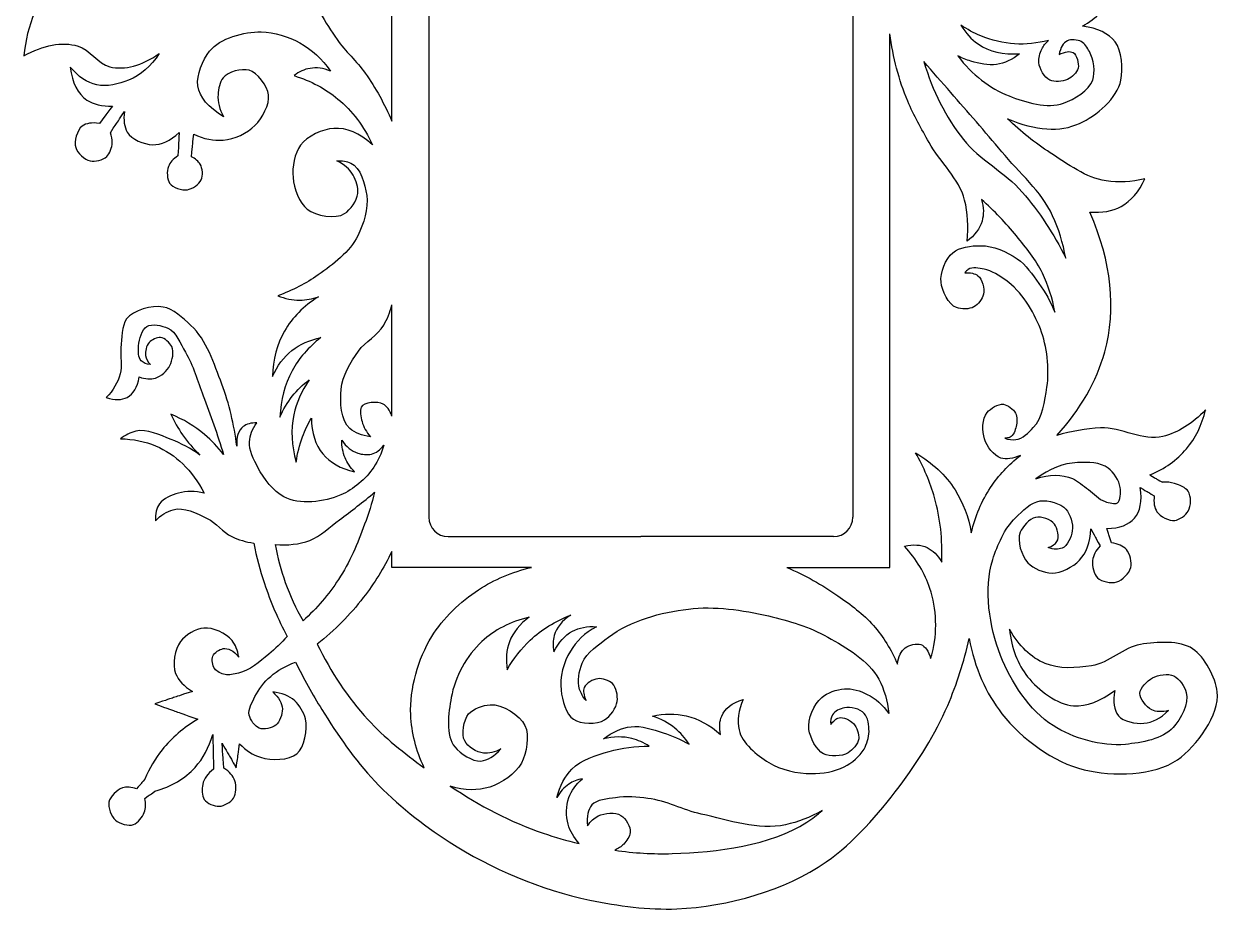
# Model space of a CAD drawing. Header units: millimetres. Extents: x -115 to 254, y -76 to 156.
# Drawn here: x 90.2 to 245.4, y -66 to 49 of the extents above; entities that cross this region are included whole.
import ezdxf

# ---------------------------------------------------------------- set-up
doc = ezdxf.new("R2010")
doc.units = ezdxf.units.MM
doc.linetypes.add('K5LT32770', pattern=[0])

msp = doc.modelspace()

# ---------------------------------------------------------------- linework, layer by layer
at = {"color": 30, "linetype": 'K5LT32770', "true_color": 0xff8000}
for p, q in [((137.93, 36.4), (137.93, 86.83)), ((142.73, 82.85), (142.73, -15)), ((197.76, 82.85), (197.76, -15)), ((202.56, -21.5), (202.56, 47.74)), ((137.93, -1.87), (137.93, 12.55)), ((145.23, -17.5), (170.24, -17.5)), ((195.26, -17.5), (170.24, -17.5)), ((137.93, -21.5), (137.93, -19.44)), ((156.06, -21.5), (137.93, -21.5)), ((189.2, -21.5), (202.56, -21.5))]:
    msp.add_line(p, q, dxfattribs=at)
for centre, start, end in [((145.23, -15), 180, 270), ((195.26, -15), 270, 0)]:
    msp.add_arc(centre, 2.5, start, end, dxfattribs=at)
for points, knots in [([(128.06, 60.29), (127.33, 58.18), (127.1, 56.16), (127.34, 54.21), (127.67, 51.67), (129.34, 49.19), (130.82, 47), (131.87, 45.44), (133.38, 44.18), (134.47, 42.64), (135.83, 40.7), (136.98, 38.62), (137.93, 36.4)], [0, 0, 0, 0, 1, 1, 1, 2, 2, 2, 3, 3, 3, 4, 4, 4, 4]), ([(99.33, 58.12), (97.76, 57.68), (96.4, 57), (95.25, 56.07), (93.57, 54.73), (92.43, 52.52), (91.57, 50.5), (90.83, 48.74), (90.36, 46.86), (90.18, 44.86)], [0, 0, 0, 0, 1, 1, 1, 2, 2, 2, 3, 3, 3, 3]), ([(227.58, 48.73), (229.34, 49.74), (230.65, 51.03), (231.51, 52.59), (232.1, 53.67), (232.48, 54.89), (232.64, 56.23)], [0, 0, 0, 0, 1, 1, 1, 2, 2, 2, 2]), ([(223.17, 46.88), (221.68, 46.49), (220.21, 46.34), (218.76, 46.43), (217.28, 46.52), (215.74, 46.89), (214.37, 47.46), (213.47, 47.83), (212.61, 48.3), (211.79, 48.86)], [0, 0, 0, 0, 1, 1, 1, 2, 2, 2, 3, 3, 3, 3]), ([(211.79, 48.86), (212.41, 47.83), (213.15, 47.01), (214.02, 46.41), (215.46, 45.4), (217.26, 44.98), (219.4, 45.15)], [0, 0, 0, 0, 1, 1, 1, 2, 2, 2, 2]), ([(217.85, 36.7), (221.49, 35.15), (224.61, 34.95), (227.2, 36.1), (229.35, 37.05), (232.09, 39.43), (232.56, 41.71), (232.86, 43.2), (232.7, 45.51), (231.79, 46.69), (230.95, 47.78), (229.55, 48.47), (227.58, 48.73)], [0, 0, 0, 0, 1, 1, 1, 2, 2, 2, 3, 3, 3, 4, 4, 4, 4]), ([(90.18, 44.86), (92.73, 46.31), (95.08, 46.74), (97.21, 46.14), (98.68, 45.73), (99.86, 43.78), (101.32, 43.45), (103.3, 42.99), (105.44, 43.57), (107.75, 45.18)], [0, 0, 0, 0, 1, 1, 1, 2, 2, 2, 3, 3, 3, 3]), ([(116.09, 36.98), (114.1, 38.15), (112.99, 39.49), (112.75, 40.99), (112.54, 42.35), (113.38, 44.36), (114.28, 45.49), (115.64, 47.17), (118.72, 48.01), (120.99, 47.98), (122.64, 47.96), (124.53, 47.37), (126.01, 46.55), (127.53, 45.7), (128.85, 44.48), (129.96, 42.89)], [0, 0, 0, 0, 1, 1, 1, 2, 2, 2, 3, 3, 3, 4, 4, 4, 5, 5, 5, 5]), ([(212.58, 20.82), (212.79, 22.7), (212.69, 24.48), (212.27, 26.16), (211.58, 28.92), (209.08, 31.08), (207.65, 33.64), (206.68, 35.39), (205.65, 37.14), (204.89, 38.98), (203.74, 41.75), (202.96, 44.68), (202.56, 47.74)], [0, 0, 0, 0, 1, 1, 1, 2, 2, 2, 3, 3, 3, 4, 4, 4, 4]), ([(211.37, 44.88), (213.28, 42.4), (215.5, 40.66), (218.04, 39.67), (220.17, 38.83), (223.03, 37.98), (225.09, 38.73), (226.49, 39.24), (228.44, 40.38), (228.89, 41.72), (229.24, 42.75), (229.06, 44.39), (228.46, 45.44), (228.2, 45.9), (227.86, 46.48), (227.41, 46.72), (226.92, 46.98), (226.07, 47.04), (225.6, 46.82), (225.06, 46.56), (224.7, 45.96), (224.53, 45.03)], [0, 0, 0, 0, 1, 1, 1, 2, 2, 2, 3, 3, 3, 4, 4, 4, 5, 5, 5, 6, 6, 6, 7, 7, 7, 7]), ([(224.53, 45.03), (225.32, 45.43), (225.93, 45.52), (226.34, 45.29), (226.82, 45.04), (227.14, 43.87), (227, 43.27), (226.86, 42.71), (226.18, 42.08), (225.62, 41.81), (224.98, 41.5), (223.93, 41.45), (223.33, 41.73), (222.63, 42.06), (221.99, 43.17), (221.91, 44), (221.86, 44.55), (222.02, 45.23), (222.28, 45.75), (222.49, 46.17), (222.78, 46.54), (223.17, 46.88)], [0, 0, 0, 0, 1, 1, 1, 2, 2, 2, 3, 3, 3, 4, 4, 4, 5, 5, 5, 6, 6, 6, 7, 7, 7, 7]), ([(107.75, 45.18), (106.65, 43.52), (105.32, 42.36), (103.77, 41.71), (102.53, 41.2), (100.9, 40.83), (99.64, 41.12), (98.38, 41.4), (97.24, 42.16), (96.2, 43.4)], [0, 0, 0, 0, 1, 1, 1, 2, 2, 2, 3, 3, 3, 3]), ([(219.4, 45.15), (218.45, 44.38), (217.45, 43.91), (216.41, 43.75), (215.35, 43.58), (214.15, 43.86), (213.09, 44.18), (212.5, 44.36), (211.93, 44.59), (211.37, 44.88)], [0, 0, 0, 0, 1, 1, 1, 2, 2, 2, 3, 3, 3, 3]), ([(206.98, 44.12), (208.11, 40.31), (209.81, 36.94), (212.11, 34.02), (214.18, 31.38), (217.53, 29.76), (219.75, 27.2), (221.96, 24.64), (223.84, 21.78), (225.39, 18.64)], [0, 0, 0, 0, 1, 1, 1, 2, 2, 2, 3, 3, 3, 3]), ([(225.39, 18.64), (225.04, 20.58), (224.48, 22.41), (223.69, 24.13), (222.24, 27.29), (219.34, 29.71), (217.08, 32.43), (214.92, 35.04), (212.68, 37.57), (210.46, 40.12), (209.31, 41.46), (208.14, 42.79), (206.98, 44.12)], [0, 0, 0, 0, 1, 1, 1, 2, 2, 2, 3, 3, 3, 4, 4, 4, 4]), ([(96.2, 43.4), (96.44, 41.36), (97.16, 39.95), (98.36, 39.14), (99.22, 38.57), (100.32, 38.31), (101.67, 38.36)], [0, 0, 0, 0, 1, 1, 1, 2, 2, 2, 2]), ([(112.22, 34.7), (113.53, 34.08), (114.81, 33.82), (116.04, 33.94), (117.48, 34.07), (119.18, 34.82), (120.17, 35.84), (121.11, 36.81), (122.1, 38.57), (121.93, 39.8), (121.76, 40.95), (120.49, 42.73), (119.4, 43.01), (118.46, 43.26), (116.66, 42.82), (116.02, 42), (115.61, 41.48), (115.42, 40.57), (115.37, 39.85), (115.32, 38.9), (115.55, 37.94), (116.09, 36.98)], [0, 0, 0, 0, 1, 1, 1, 2, 2, 2, 3, 3, 3, 4, 4, 4, 5, 5, 5, 6, 6, 6, 7, 7, 7, 7]), ([(129.96, 42.89), (129.04, 43.28), (128.16, 43.4), (127.31, 43.25), (126.6, 43.13), (125.91, 42.81), (125.25, 42.3)], [0, 0, 0, 0, 1, 1, 1, 2, 2, 2, 2]), ([(125.25, 42.3), (127.43, 41.62), (129.32, 40.61), (130.94, 39.27), (132.81, 37.73), (134.31, 35.74), (135.43, 33.32)], [0, 0, 0, 0, 1, 1, 1, 2, 2, 2, 2]), ([(103.23, 37.64), (103.07, 36.54), (103.19, 35.65), (103.59, 34.97), (104.15, 34.05), (105.76, 33.37), (106.86, 33.34), (108, 33.31), (109.16, 33.84), (110.33, 34.92)], [0, 0, 0, 0, 1, 1, 1, 2, 2, 2, 3, 3, 3, 3]), ([(99.98, 36.1), (98.99, 36.25), (98.25, 36.13), (97.73, 35.75), (97.07, 35.26), (96.66, 33.75), (96.91, 32.97), (97.12, 32.28), (98.04, 31.39), (98.76, 31.24), (99.4, 31.1), (100.44, 31.35), (100.93, 31.81), (101.34, 32.21), (101.62, 32.99), (101.65, 33.61), (101.66, 34.03), (101.58, 34.46), (101.4, 34.9)], [0, 0, 0, 0, 1, 1, 1, 2, 2, 2, 3, 3, 3, 4, 4, 4, 5, 5, 5, 6, 6, 6, 6]), ([(235.66, 28.91), (233.91, 28.5), (232.23, 28.41), (230.62, 28.65), (228.03, 29.03), (225.64, 30.82), (223.39, 32.29), (221.42, 33.57), (219.57, 35.04), (217.85, 36.7)], [0, 0, 0, 0, 1, 1, 1, 2, 2, 2, 3, 3, 3, 3]), ([(135.43, 33.32), (133.73, 34.84), (132.05, 35.56), (130.4, 35.46), (128.94, 35.37), (126.95, 34.45), (126.08, 33.28), (125.3, 32.23), (124.99, 30.44), (125.11, 29.09), (125.23, 27.67), (125.91, 25.76), (126.95, 24.96), (128.07, 24.1), (130.61, 23.65), (131.79, 24.4), (132.54, 24.88), (133.4, 26.06), (133.51, 27.01), (133.59, 27.75), (133.3, 28.71), (132.92, 29.38), (132.47, 30.16), (131.76, 30.78), (130.81, 31.25)], [0, 0, 0, 0, 1, 1, 1, 2, 2, 2, 3, 3, 3, 4, 4, 4, 5, 5, 5, 6, 6, 6, 7, 7, 7, 8, 8, 8, 8]), ([(110.17, 31.88), (109.55, 31.5), (109.14, 31.04), (108.94, 30.51), (108.7, 29.89), (108.74, 28.84), (109.09, 28.34), (109.48, 27.78), (110.68, 27.39), (111.39, 27.5), (112.03, 27.61), (112.93, 28.19), (113.19, 28.77), (113.44, 29.31), (113.37, 30.26), (113.06, 30.8), (112.82, 31.2), (112.45, 31.53), (111.92, 31.78)], [0, 0, 0, 0, 1, 1, 1, 2, 2, 2, 3, 3, 3, 4, 4, 4, 5, 5, 5, 6, 6, 6, 6]), ([(130.81, 31.25), (131.49, 31.28), (132.09, 31.18), (132.59, 30.96), (133.89, 30.38), (134.45, 28.23), (134.67, 26.77), (134.91, 25.1), (134.27, 23.06), (133.51, 21.52), (132.48, 19.45), (130.32, 17.81), (128.38, 16.45), (126.78, 15.33), (125.03, 14.43), (123.12, 13.75)], [0, 0, 0, 0, 1, 1, 1, 2, 2, 2, 3, 3, 3, 4, 4, 4, 5, 5, 5, 5]), ([(228.52, 24.61), (230.09, 24.48), (231.44, 24.73), (232.58, 25.34), (233.89, 26.05), (234.91, 27.24), (235.66, 28.91)], [0, 0, 0, 0, 1, 1, 1, 2, 2, 2, 2]), ([(214.47, 26.23), (214.76, 25.21), (214.77, 24.28), (214.53, 23.44), (214.24, 22.45), (213.59, 21.58), (212.58, 20.82)], [0, 0, 0, 0, 1, 1, 1, 2, 2, 2, 2]), ([(223.99, 11.61), (223.67, 13.41), (223.13, 15.1), (222.36, 16.68), (221.51, 18.42), (220.23, 19.99), (219, 21.5), (217.63, 23.19), (216.12, 24.77), (214.47, 26.23)], [0, 0, 0, 0, 1, 1, 1, 2, 2, 2, 3, 3, 3, 3]), ([(224.24, -4.38), (227.33, -0.98), (229.4, 2.63), (230.45, 6.45), (231.99, 12.04), (231.35, 18.09), (228.52, 24.61)], [0, 0, 0, 0, 1, 1, 1, 2, 2, 2, 2]), ([(212.3, 16.73), (213.03, 16.78), (213.6, 16.64), (214, 16.34), (214.58, 15.9), (214.87, 14.66), (214.7, 13.94), (214.56, 13.34), (214.02, 12.61), (213.48, 12.3), (212.89, 11.97), (211.83, 11.99), (211.21, 12.21), (210.15, 12.58), (209.32, 14.37), (209.21, 15.52), (209.09, 16.74), (209.78, 18.55), (210.72, 19.33), (211.57, 20.04), (213.15, 20.25), (214.35, 20.24), (215.96, 20.24), (217.77, 19.48), (219.1, 18.54), (220.22, 17.74), (221.1, 16.5), (221.92, 15.35), (222.74, 14.19), (223.43, 12.95), (223.99, 11.61)], [0, 0, 0, 0, 1, 1, 1, 2, 2, 2, 3, 3, 3, 4, 4, 4, 5, 5, 5, 6, 6, 6, 7, 7, 7, 8, 8, 8, 9, 9, 9, 10, 10, 10, 10]), ([(217.47, -4.73), (217.98, -4.91), (218.46, -4.97), (218.91, -4.92), (219.77, -4.82), (220.58, -4.01), (221.18, -3.37), (222.39, -2.1), (222.7, 0.09), (222.95, 1.88), (223.3, 4.33), (222.97, 7.14), (222.1, 9.44), (221.21, 11.78), (219.68, 14.31), (217.61, 15.76), (216.77, 16.35), (215.8, 17.03), (214.8, 17.2), (214.14, 17.31), (213.28, 17.52), (212.74, 17.15), (212.58, 17.04), (212.43, 16.9), (212.3, 16.73)], [0, 0, 0, 0, 1, 1, 1, 2, 2, 2, 3, 3, 3, 4, 4, 4, 5, 5, 5, 6, 6, 6, 7, 7, 7, 8, 8, 8, 8]), ([(117.81, -5.77), (117.46, -2.97), (116.82, -0.29), (115.86, 2.27), (114.86, 4.94), (113.9, 8), (111.86, 9.9), (110.83, 10.86), (109.53, 12.07), (108.25, 12.28), (106.77, 12.54), (104.38, 11.88), (103.51, 10.73), (102.84, 9.84), (102.89, 8.23), (102.76, 6.97), (102.65, 5.86), (102.98, 4.65), (102.69, 3.6), (102.38, 2.5), (101.77, 1.47), (100.86, 0.54)], [0, 0, 0, 0, 1, 1, 1, 2, 2, 2, 3, 3, 3, 4, 4, 4, 5, 5, 5, 6, 6, 6, 7, 7, 7, 7]), ([(128.4, 13.6), (126.47, 12.39), (125.01, 10.92), (124.01, 9.17), (123.04, 7.46), (122.52, 5.49), (122.45, 3.26)], [0, 0, 0, 0, 1, 1, 1, 2, 2, 2, 2]), ([(123.12, 13.75), (124.07, 13.37), (125.02, 13.18), (125.97, 13.18), (126.78, 13.18), (127.59, 13.32), (128.4, 13.6)], [0, 0, 0, 0, 1, 1, 1, 2, 2, 2, 2]), ([(135.16, -4.54), (134.03, -4.39), (133.14, -4.04), (132.49, -3.47), (131.31, -2.46), (131.19, -0.02), (131.35, 1.62), (131.52, 3.33), (132.57, 5.11), (133.59, 6.57), (134.48, 7.82), (136.09, 8.59), (136.87, 9.91), (137.34, 10.72), (137.7, 11.6), (137.93, 12.55)], [0, 0, 0, 0, 1, 1, 1, 2, 2, 2, 3, 3, 3, 4, 4, 4, 5, 5, 5, 5]), ([(106.6, 4.82), (106.08, 4.87), (105.68, 5.03), (105.41, 5.29), (104.98, 5.69), (105.02, 6.62), (105.06, 7.26), (105.12, 8.13), (105.5, 9.38), (106.13, 9.76), (106.76, 10.15), (108.11, 9.89), (108.87, 9.54), (109.94, 9.05), (110.49, 7.52), (111.15, 6.42), (112.18, 4.69), (112.72, 2.68), (113.45, 0.78), (114.41, -1.73), (115.29, -4.28), (116.09, -6.86)], [0, 0, 0, 0, 1, 1, 1, 2, 2, 2, 3, 3, 3, 4, 4, 4, 5, 5, 5, 6, 6, 6, 7, 7, 7, 7]), ([(105.14, 3.21), (105.92, 2.92), (106.62, 2.88), (107.24, 3.06), (107.98, 3.28), (108.77, 4.01), (109.12, 4.69), (109.47, 5.37), (109.69, 6.49), (109.37, 7.14), (109.12, 7.63), (108.44, 8.28), (107.91, 8.33), (107.45, 8.37), (106.75, 8.03), (106.42, 7.66), (106.08, 7.27), (105.89, 6.51), (105.98, 5.98), (106.05, 5.57), (106.25, 5.19), (106.6, 4.82)], [0, 0, 0, 0, 1, 1, 1, 2, 2, 2, 3, 3, 3, 4, 4, 4, 5, 5, 5, 6, 6, 6, 7, 7, 7, 7]), ([(122.45, 3.26), (123.06, 4.67), (123.91, 5.79), (124.97, 6.64), (126.01, 7.46), (127.26, 8.02), (128.71, 8.32)], [0, 0, 0, 0, 1, 1, 1, 2, 2, 2, 2]), ([(128.71, 8.32), (127.11, 7.07), (125.87, 5.64), (124.99, 4.01), (124.03, 2.23), (123.5, 0.22), (123.41, -2.02)], [0, 0, 0, 0, 1, 1, 1, 2, 2, 2, 2]), ([(100.86, 0.54), (101.98, 0.18), (102.88, 0.19), (103.58, 0.56), (104.37, 0.98), (104.89, 1.86), (105.14, 3.21)], [0, 0, 0, 0, 1, 1, 1, 2, 2, 2, 2]), ([(123.41, -2.02), (123.83, -1.02), (124.36, -0.1), (125.01, 0.72), (125.63, 1.5), (126.36, 2.2), (127.19, 2.82)], [0, 0, 0, 0, 1, 1, 1, 2, 2, 2, 2]), ([(127.19, 2.82), (126.2, 1.37), (125.54, -0.13), (125.21, -1.7), (124.8, -3.65), (124.9, -5.7), (125.51, -7.84)], [0, 0, 0, 0, 1, 1, 1, 2, 2, 2, 2]), ([(137.93, -1.87), (137.66, -1.1), (137.28, -0.58), (136.8, -0.31), (136.08, 0.1), (134.29, -0.09), (133.95, -0.73), (133.73, -1.14), (133.9, -2), (134.06, -2.58), (134.25, -3.29), (134.62, -3.94), (135.16, -4.54)], [0, 0, 0, 0, 1, 1, 1, 2, 2, 2, 3, 3, 3, 4, 4, 4, 4]), ([(219.51, -6.97), (218.54, -7.42), (217.69, -7.53), (216.97, -7.31), (216.06, -7.03), (215.16, -5.79), (214.85, -4.84), (214.52, -3.83), (214.52, -2.17), (215.18, -1.4), (215.63, -0.87), (216.63, -0.25), (217.3, -0.34), (217.85, -0.42), (218.61, -0.96), (218.87, -1.48), (219.1, -1.94), (219.08, -2.67), (218.95, -3.21), (218.83, -3.71), (218.61, -4.4), (218.17, -4.61), (217.97, -4.7), (217.74, -4.74), (217.47, -4.73)], [0, 0, 0, 0, 1, 1, 1, 2, 2, 2, 3, 3, 3, 4, 4, 4, 5, 5, 5, 6, 6, 6, 7, 7, 7, 8, 8, 8, 8]), ([(243.55, -1.06), (241.83, -2.86), (239.97, -4.01), (237.98, -4.52), (235.5, -5.15), (232.58, -3.3), (229.9, -3.41), (228.01, -3.5), (226.12, -3.82), (224.24, -4.38)], [0, 0, 0, 0, 1, 1, 1, 2, 2, 2, 3, 3, 3, 3]), ([(236.3, -9.5), (238.25, -8.69), (239.84, -7.57), (241.05, -6.13), (242.23, -4.73), (243.06, -3.04), (243.55, -1.06)], [0, 0, 0, 0, 1, 1, 1, 2, 2, 2, 2]), ([(116.09, -6.86), (115.36, -5.88), (114.53, -5.01), (113.62, -4.25), (112.33, -3.16), (110.87, -2.29), (109.23, -1.63)], [0, 0, 0, 0, 1, 1, 1, 2, 2, 2, 2]), ([(109.23, -1.63), (109.67, -2.58), (110.19, -3.47), (110.78, -4.3), (111.43, -5.24), (112.19, -6.11), (113.03, -6.92)], [0, 0, 0, 0, 1, 1, 1, 2, 2, 2, 2]), ([(120.41, -2.74), (119.65, -2.73), (119.05, -2.9), (118.63, -3.24), (118.01, -3.72), (117.74, -4.57), (117.81, -5.77)], [0, 0, 0, 0, 1, 1, 1, 2, 2, 2, 2]), ([(136.88, -5.66), (136.58, -6.71), (136.14, -7.66), (135.58, -8.51), (134.57, -10.02), (132.91, -11.39), (131.3, -12.1), (129.17, -13.04), (125.9, -13.41), (123.93, -12.35), (122.57, -11.63), (121.32, -10.02), (120.55, -8.54), (120.01, -7.52), (119.36, -6.3), (119.44, -5.2), (119.51, -4.37), (119.83, -3.55), (120.41, -2.74)], [0, 0, 0, 0, 1, 1, 1, 2, 2, 2, 3, 3, 3, 4, 4, 4, 5, 5, 5, 6, 6, 6, 6]), ([(125.51, -7.84), (125.68, -6.7), (125.96, -5.6), (126.35, -4.55), (126.66, -3.71), (127.04, -2.91), (127.49, -2.12)], [0, 0, 0, 0, 1, 1, 1, 2, 2, 2, 2]), ([(127.49, -2.12), (127.51, -4.05), (128.01, -5.6), (128.97, -6.77), (129.91, -7.91), (131.28, -8.68), (133.1, -9.1)], [0, 0, 0, 0, 1, 1, 1, 2, 2, 2, 2]), ([(113.03, -6.92), (111.85, -6.08), (110.6, -5.4), (109.29, -4.9), (107.84, -4.34), (106.14, -3.47), (104.69, -3.83), (104.01, -4), (103.35, -4.33), (102.7, -4.81)], [0, 0, 0, 0, 1, 1, 1, 2, 2, 2, 3, 3, 3, 3]), ([(102.7, -4.81), (104.37, -4.85), (105.89, -5.15), (107.27, -5.73), (109.89, -6.82), (111.99, -8.86), (113.59, -11.87)], [0, 0, 0, 0, 1, 1, 1, 2, 2, 2, 2]), ([(133.1, -9.1), (132.55, -8.54), (132.14, -7.93), (131.86, -7.27), (131.57, -6.57), (131.43, -5.81), (131.44, -4.99)], [0, 0, 0, 0, 1, 1, 1, 2, 2, 2, 2]), ([(131.44, -4.99), (132.01, -5.85), (132.69, -6.41), (133.5, -6.67), (134.04, -6.85), (134.75, -6.95), (135.3, -6.8), (135.89, -6.64), (136.42, -6.26), (136.88, -5.66)], [0, 0, 0, 0, 1, 1, 1, 2, 2, 2, 3, 3, 3, 3]), ([(209.29, -20.82), (209.43, -17.91), (209.12, -15.12), (208.36, -12.45), (207.8, -10.45), (206.98, -8.51), (205.91, -6.64)], [0, 0, 0, 0, 1, 1, 1, 2, 2, 2, 2]), ([(205.91, -6.64), (208.09, -7.93), (209.8, -9.53), (211.03, -11.45), (212.07, -13.08), (212.77, -14.93), (213.13, -17.01)], [0, 0, 0, 0, 1, 1, 1, 2, 2, 2, 2]), ([(213.13, -17.01), (213.64, -14.84), (214.48, -12.88), (215.64, -11.13), (216.67, -9.57), (217.96, -8.19), (219.51, -6.97)], [0, 0, 0, 0, 1, 1, 1, 2, 2, 2, 2]), ([(221.53, -10), (223.27, -8.69), (225.08, -7.98), (226.94, -7.9), (228.23, -7.84), (229.93, -7.86), (230.89, -8.61), (231.61, -9.17), (232.35, -10.22), (232.46, -11.14), (232.53, -11.77), (232.53, -12.88), (232.1, -13.14), (231.77, -13.34), (231, -13.11), (230.5, -12.96), (229.68, -12.7), (229.06, -11.91), (228.33, -11.39), (227.65, -10.91), (227, -10.27), (226.26, -9.97), (224.87, -9.38), (223.29, -9.4), (221.53, -10)], [0, 0, 0, 0, 1, 1, 1, 2, 2, 2, 3, 3, 3, 4, 4, 4, 5, 5, 5, 6, 6, 6, 7, 7, 7, 8, 8, 8, 8]), ([(236.88, -12.21), (236.77, -13.07), (236.88, -13.76), (237.23, -14.27), (237.65, -14.91), (238.81, -15.51), (239.54, -15.41), (240.15, -15.33), (240.98, -14.73), (241.3, -14.19), (241.68, -13.54), (241.69, -12.24), (241.28, -11.63), (240.95, -11.14), (240.15, -10.81), (239.51, -10.62), (239.02, -10.47), (238.5, -10.41), (237.95, -10.44)], [0, 0, 0, 0, 1, 1, 1, 2, 2, 2, 3, 3, 3, 4, 4, 4, 5, 5, 5, 6, 6, 6, 6]), ([(113.59, -11.87), (112.4, -11.58), (111.28, -11.58), (110.24, -11.87), (109.37, -12.12), (108.27, -12.53), (107.78, -13.24), (107.38, -13.81), (107.2, -14.55), (107.24, -15.46)], [0, 0, 0, 0, 1, 1, 1, 2, 2, 2, 3, 3, 3, 3]), ([(122.79, -18.52), (124.41, -18.67), (125.91, -18.5), (127.27, -17.99), (128.7, -17.45), (129.87, -16.24), (131.13, -15.31), (132.69, -14.18), (134.21, -12.99), (135.7, -11.75)], [0, 0, 0, 0, 1, 1, 1, 2, 2, 2, 3, 3, 3, 3]), ([(135.7, -11.75), (135.33, -13.16), (134.9, -14.55), (134.4, -15.91), (133.49, -18.38), (132.45, -20.88), (131.01, -23.06), (129.73, -25.01), (128.19, -26.8), (126.41, -28.43)], [0, 0, 0, 0, 1, 1, 1, 2, 2, 2, 3, 3, 3, 3]), ([(230.74, -16.47), (232.39, -16.41), (233.58, -15.97), (234.31, -15.13), (235.08, -14.24), (235.33, -12.91), (235.05, -11.13)], [0, 0, 0, 0, 1, 1, 1, 2, 2, 2, 2]), ([(107.24, -15.46), (107.96, -14.72), (108.73, -14.23), (109.53, -14.01), (110.89, -13.63), (112.63, -14.47), (113.98, -15.14), (115.14, -15.71), (115.98, -16.95), (117.16, -17.5), (118.04, -17.92), (118.99, -18.2), (120, -18.34)], [0, 0, 0, 0, 1, 1, 1, 2, 2, 2, 3, 3, 3, 4, 4, 4, 4]), ([(238.73, -40.06), (237.87, -40.29), (237.14, -40.26), (236.55, -39.98), (235.84, -39.63), (234.99, -38.54), (235.02, -37.84), (235.04, -37.15), (235.95, -36.22), (236.64, -35.83), (237.39, -35.41), (238.68, -35.24), (239.42, -35.57), (240.14, -35.9), (240.81, -36.98), (241.04, -37.75), (241.45, -39.12), (240.31, -41.19), (239.33, -42.28), (238.01, -43.77), (235.22, -44.25), (233.14, -44.46), (230.05, -44.78), (226.32, -43.66), (223.74, -42.03), (220.72, -40.12), (218.27, -36.31), (216.94, -32.92), (215.48, -29.2), (214.7, -24.31), (215.92, -20.49), (216.52, -18.6), (217.44, -16.46), (218.87, -15.05), (219.77, -14.17), (220.92, -13.01), (222.08, -12.88), (223.12, -12.75), (224.74, -13.17), (225.42, -13.94), (226, -14.59), (226.38, -15.87), (226.24, -16.76), (226.12, -17.55), (225.62, -18.71), (224.92, -19), (224.44, -19.2), (223.84, -19.18), (223.11, -18.93)], [0, 0, 0, 0, 1, 1, 1, 2, 2, 2, 3, 3, 3, 4, 4, 4, 5, 5, 5, 6, 6, 6, 7, 7, 7, 8, 8, 8, 9, 9, 9, 10, 10, 10, 11, 11, 11, 12, 12, 12, 13, 13, 13, 14, 14, 14, 15, 15, 15, 16, 16, 16, 16]), ([(223.11, -18.93), (223.66, -18.74), (224.03, -18.48), (224.25, -18.15), (224.6, -17.59), (224.32, -16.39), (223.93, -15.87), (223.48, -15.28), (222.2, -14.87), (221.47, -15.01), (220.7, -15.17), (219.78, -16.19), (219.48, -16.94), (219.03, -18.03), (219.64, -19.99), (220.47, -20.89), (221.17, -21.64), (222.57, -22.22), (223.61, -22.24), (224.8, -22.26), (226.33, -21.45), (227.17, -20.57), (228.09, -19.6), (228.59, -18.25), (228.66, -16.51)], [0, 0, 0, 0, 1, 1, 1, 2, 2, 2, 3, 3, 3, 4, 4, 4, 5, 5, 5, 6, 6, 6, 7, 7, 7, 8, 8, 8, 8]), ([(120, -18.34), (120.36, -20.13), (120.83, -21.88), (121.4, -23.59), (122.18, -25.95), (123.16, -28.23), (124.34, -30.45)], [0, 0, 0, 0, 1, 1, 1, 2, 2, 2, 2]), ([(122.79, -18.52), (123.09, -20.21), (123.53, -21.85), (124.1, -23.45), (124.71, -25.16), (125.49, -26.83), (126.41, -28.43)], [0, 0, 0, 0, 1, 1, 1, 2, 2, 2, 2]), ([(204.48, -18.76), (205.6, -18.49), (206.58, -18.54), (207.4, -18.93), (208.15, -19.28), (208.78, -19.91), (209.29, -20.82)], [0, 0, 0, 0, 1, 1, 1, 2, 2, 2, 2]), ([(229.84, -18.72), (229.27, -19.32), (228.95, -19.95), (228.88, -20.6), (228.79, -21.32), (229.04, -22.38), (229.52, -22.85), (230.04, -23.36), (231.3, -23.59), (232.01, -23.38), (232.74, -23.17), (233.64, -22.26), (233.83, -21.53), (234, -20.85), (233.74, -19.72), (233.26, -19.18), (232.84, -18.71), (232.2, -18.42), (231.33, -18.32)], [0, 0, 0, 0, 1, 1, 1, 2, 2, 2, 3, 3, 3, 4, 4, 4, 5, 5, 5, 6, 6, 6, 6]), ([(137.93, -19.44), (136.89, -21.58), (135.66, -23.58), (134.23, -25.42), (132.52, -27.65), (130.52, -29.65), (128.25, -31.44)], [0, 0, 0, 0, 1, 1, 1, 2, 2, 2, 2]), ([(207.85, -33.33), (207.93, -33.11), (208.01, -32.88), (208.07, -32.65), (208.76, -30.07), (208.64, -26.81), (207.77, -24.23), (207.11, -22.28), (206.02, -20.46), (204.48, -18.76)], [0, 0, 0, 0, 1, 1, 1, 2, 2, 2, 3, 3, 3, 3]), ([(142.13, -47.52), (141.07, -45.22), (140.48, -42.93), (140.38, -40.64), (140.23, -37.24), (141.34, -33.36), (143.12, -30.47), (144.56, -28.12), (146.83, -25.94), (149.18, -24.4), (151.23, -23.07), (153.52, -22.1), (156.06, -21.5)], [0, 0, 0, 0, 1, 1, 1, 2, 2, 2, 3, 3, 3, 4, 4, 4, 4]), ([(189.2, -21.5), (191.56, -22.52), (193.76, -23.75), (195.82, -25.19), (197.45, -26.34), (199.14, -27.54), (200.44, -29.04), (201.71, -30.5), (202.75, -32.17), (203.56, -34.04)], [0, 0, 0, 0, 1, 1, 1, 2, 2, 2, 3, 3, 3, 3]), ([(152.9, -34.79), (153.73, -33.32), (154.73, -32.03), (155.89, -30.94), (157.37, -29.55), (159.12, -28.47), (161.15, -27.69)], [0, 0, 0, 0, 1, 1, 1, 2, 2, 2, 2]), ([(161.15, -27.69), (160.01, -28.42), (159.3, -29.3), (159.01, -30.34), (158.84, -30.98), (158.82, -31.68), (158.97, -32.44)], [0, 0, 0, 0, 1, 1, 1, 2, 2, 2, 2]), ([(163.13, -38.76), (162.74, -38.3), (162.46, -37.82), (162.29, -37.32), (161.94, -36.29), (162.23, -34.93), (162.63, -33.93), (163.2, -32.53), (164.81, -31.49), (166.07, -30.55), (168.93, -28.39), (172.87, -27.33), (176.42, -26.9), (179.79, -26.49), (183.45, -27.01), (186.81, -27.8), (189.44, -28.41), (192.16, -29.22), (194.5, -30.53), (196.96, -31.91), (199.82, -33.59), (201.12, -36), (201.83, -37.31), (202.27, -38.8), (202.44, -40.46)], [0, 0, 0, 0, 1, 1, 1, 2, 2, 2, 3, 3, 3, 4, 4, 4, 5, 5, 5, 6, 6, 6, 7, 7, 7, 8, 8, 8, 8]), ([(118.06, -33.13), (117.92, -32.27), (117.63, -31.56), (117.19, -31), (116.43, -30.02), (114.72, -29.26), (113.53, -29.37), (112.5, -29.46), (111.14, -30.28), (110.51, -31.12), (109.76, -32.13), (109.42, -34.08), (109.87, -35.25), (110.21, -36.15), (110.94, -36.92), (112.05, -37.58)], [0, 0, 0, 0, 1, 1, 1, 2, 2, 2, 3, 3, 3, 4, 4, 4, 5, 5, 5, 5]), ([(155.76, -27.95), (153.28, -28.56), (151.23, -29.62), (149.61, -31.11), (147.67, -32.9), (146.1, -35.77), (145.64, -38.38), (145.28, -40.4), (144.87, -43.34), (146.11, -44.79), (146.85, -45.65), (148.37, -46.72), (149.48, -46.62), (150.36, -46.54), (151.23, -46.02), (152.09, -45.04)], [0, 0, 0, 0, 1, 1, 1, 2, 2, 2, 3, 3, 3, 4, 4, 4, 5, 5, 5, 5]), ([(155.76, -27.95), (154.52, -28.86), (153.66, -29.93), (153.2, -31.15), (152.79, -32.24), (152.69, -33.45), (152.9, -34.79)], [0, 0, 0, 0, 1, 1, 1, 2, 2, 2, 2]), ([(158.97, -32.44), (159.57, -31.2), (160.37, -30.32), (161.36, -29.79), (162.25, -29.31), (163.29, -29.11), (164.48, -29.19)], [0, 0, 0, 0, 1, 1, 1, 2, 2, 2, 2]), ([(164.48, -29.19), (162.99, -30.03), (161.86, -31.09), (161.1, -32.35), (160.24, -33.77), (159.69, -35.78), (159.89, -37.42), (160.05, -38.71), (160.54, -40.57), (161.49, -41.2), (162.44, -41.83), (164.54, -41.92), (165.55, -41.28), (166.27, -40.82), (167.07, -39.75), (167.18, -38.88), (167.27, -38.16), (167.07, -37.07), (166.56, -36.58), (166.14, -36.17), (165.26, -35.87), (164.66, -35.94), (164.04, -36.01), (163.12, -36.52), (162.9, -37.07), (162.73, -37.52), (162.81, -38.08), (163.13, -38.76)], [0, 0, 0, 0, 1, 1, 1, 2, 2, 2, 3, 3, 3, 4, 4, 4, 5, 5, 5, 6, 6, 6, 7, 7, 7, 8, 8, 8, 9, 9, 9, 9]), ([(124.34, -30.45), (123.61, -31.29), (122.81, -32.06), (121.96, -32.76), (120.76, -33.73), (119.49, -34.89), (118.01, -35.23), (117.45, -35.35), (116.81, -35.53), (116.28, -35.4), (115.8, -35.29), (115.21, -35.01), (114.94, -34.64), (114.65, -34.23), (114.51, -33.44), (114.69, -33), (114.87, -32.57), (115.57, -32.12), (116.03, -32.04), (116.67, -31.93), (117.35, -32.29), (118.06, -33.13)], [0, 0, 0, 0, 1, 1, 1, 2, 2, 2, 3, 3, 3, 4, 4, 4, 5, 5, 5, 6, 6, 6, 7, 7, 7, 7]), ([(125.43, -33.78), (126.47, -35.9), (127.61, -37.95), (128.85, -39.94), (130.88, -43.21), (133.09, -46.46), (135.72, -49.24), (138.55, -52.23), (141.91, -54.88), (145.37, -57.11), (150.86, -60.63), (157.25, -63.32), (163.64, -64.66), (167.3, -65.42), (171.22, -65.96), (174.93, -65.8), (181.56, -65.5), (188.88, -63.43), (194.3, -59.71), (197.92, -57.21), (201.05, -53.54), (203.77, -49.95), (206.23, -46.71), (208.46, -43.14), (210.07, -39.41), (211.27, -36.63), (212.2, -33.74), (212.85, -30.72)], [0, 0, 0, 0, 1, 1, 1, 2, 2, 2, 3, 3, 3, 4, 4, 4, 5, 5, 5, 6, 6, 6, 7, 7, 7, 8, 8, 8, 9, 9, 9, 9]), ([(212.85, -30.72), (213.59, -34.54), (215.01, -37.8), (217.12, -40.49), (219.67, -43.74), (223.85, -46.81), (227.77, -47.75), (231.47, -48.64), (236.93, -48.56), (239.89, -46.46), (242.37, -44.7), (245.42, -40.6), (245.06, -37.66), (244.82, -35.8), (243.45, -33.1), (241.86, -32.06), (240.18, -30.96), (237.25, -31.15), (235.09, -31.5), (232.88, -31.87), (230.96, -33.91), (228.75, -34.27), (226.82, -34.59), (224.46, -34.69), (222.72, -33.97), (220.88, -33.19), (219.34, -31.72), (218.1, -29.53)], [0, 0, 0, 0, 1, 1, 1, 2, 2, 2, 3, 3, 3, 4, 4, 4, 5, 5, 5, 6, 6, 6, 7, 7, 7, 8, 8, 8, 9, 9, 9, 9]), ([(218.1, -29.53), (218.36, -32.01), (219.14, -34.06), (220.44, -35.69), (221.84, -37.43), (224.3, -39.33), (226.41, -39.44), (228.12, -39.53), (229.9, -38.88), (231.77, -37.47)], [0, 0, 0, 0, 1, 1, 1, 2, 2, 2, 3, 3, 3, 3]), ([(128.25, -31.44), (130.01, -35.09), (132.2, -38.36), (134.83, -41.24), (136.97, -43.59), (139.56, -45.62), (142.13, -47.52)], [0, 0, 0, 0, 1, 1, 1, 2, 2, 2, 2]), ([(203.56, -34.04), (203.67, -33.05), (204.01, -32.35), (204.57, -31.94), (205.07, -31.57), (206.06, -31.31), (206.59, -31.51), (207.17, -31.72), (207.59, -32.33), (207.85, -33.33)], [0, 0, 0, 0, 1, 1, 1, 2, 2, 2, 3, 3, 3, 3]), ([(122.47, -37.66), (123.28, -38.38), (123.69, -39.11), (123.72, -39.87), (123.74, -40.55), (123.38, -41.56), (122.87, -41.97), (122.37, -42.37), (121.31, -42.59), (120.73, -42.36), (120.16, -42.14), (119.55, -41.28), (119.41, -40.66), (119.25, -39.93), (119.81, -39), (120.16, -38.27), (121.13, -36.26), (122.89, -34.76), (125.43, -33.78)], [0, 0, 0, 0, 1, 1, 1, 2, 2, 2, 3, 3, 3, 4, 4, 4, 5, 5, 5, 6, 6, 6, 6]), ([(194.89, -41.9), (195.22, -41.41), (195.58, -41.11), (195.97, -41.01), (196.53, -40.86), (197.4, -41.32), (197.83, -41.75), (198.28, -42.21), (198.61, -43.14), (198.52, -43.75), (198.43, -44.42), (197.72, -45.2), (197.14, -45.56), (196.32, -46.06), (194.79, -46.08), (193.97, -45.68), (193.02, -45.22), (192.21, -43.61), (192.07, -42.52), (191.9, -41.2), (192.68, -39.27), (193.72, -38.39), (194.46, -37.76), (195.66, -37.31), (196.67, -37.25), (197.64, -37.19), (198.75, -37.53), (199.63, -37.97), (200.72, -38.5), (201.66, -39.33), (202.44, -40.46)], [0, 0, 0, 0, 1, 1, 1, 2, 2, 2, 3, 3, 3, 4, 4, 4, 5, 5, 5, 6, 6, 6, 7, 7, 7, 8, 8, 8, 9, 9, 9, 10, 10, 10, 10]), ([(118.17, -44.38), (119, -45.25), (119.9, -45.83), (120.87, -46.14), (122.3, -46.59), (124.64, -46.53), (125.61, -45.68), (126.56, -44.84), (127.07, -42.55), (126.71, -41.15), (126.5, -40.33), (125.96, -39.38), (125.32, -38.8), (124.6, -38.16), (123.65, -37.78), (122.47, -37.66)], [0, 0, 0, 0, 1, 1, 1, 2, 2, 2, 3, 3, 3, 4, 4, 4, 5, 5, 5, 5]), ([(180.59, -43.19), (180.4, -42.26), (180.45, -41.46), (180.74, -40.79), (181.16, -39.8), (182.08, -39.09), (183.51, -38.64)], [0, 0, 0, 0, 1, 1, 1, 2, 2, 2, 2]), ([(183.51, -38.64), (182.9, -40.09), (182.72, -41.41), (182.99, -42.59), (183.37, -44.29), (185.3, -45.88), (186.87, -46.82), (188.44, -47.76), (190.54, -48.27), (192.39, -48.26), (193.8, -48.24), (195.41, -48.03), (196.64, -47.37), (197.61, -46.84), (198.68, -46.05), (199.21, -45.09), (199.58, -44.42), (199.85, -43.56), (199.86, -42.79), (199.86, -42.01), (199.72, -40.96), (199.24, -40.44), (198.71, -39.87), (197.47, -39.52), (196.67, -39.7), (196.12, -39.82), (195.38, -40.16), (195.11, -40.64), (194.91, -40.98), (194.84, -41.4), (194.89, -41.9)], [0, 0, 0, 0, 1, 1, 1, 2, 2, 2, 3, 3, 3, 4, 4, 4, 5, 5, 5, 6, 6, 6, 7, 7, 7, 8, 8, 8, 9, 9, 9, 10, 10, 10, 10]), ([(231.77, -37.47), (231.48, -38.94), (231.64, -40.03), (232.24, -40.74), (232.86, -41.48), (234.47, -41.82), (235.53, -41.73), (236.64, -41.63), (237.71, -41.08), (238.73, -40.06)], [0, 0, 0, 0, 1, 1, 1, 2, 2, 2, 3, 3, 3, 3]), ([(152.09, -45.04), (151.29, -45.5), (150.53, -45.68), (149.82, -45.6), (148.94, -45.49), (147.77, -44.74), (147.39, -44.02), (146.92, -43.14), (147.24, -41.3), (147.9, -40.51), (148.47, -39.84), (149.77, -39.38), (150.68, -39.32), (152.25, -39.2), (154.56, -40.67), (155.21, -42.01), (155.81, -43.26), (155.46, -45.6), (154.74, -46.92), (153.98, -48.29), (152.17, -49.5), (150.64, -50), (149.1, -50.49), (147.4, -50.46), (145.52, -49.89)], [0, 0, 0, 0, 1, 1, 1, 2, 2, 2, 3, 3, 3, 4, 4, 4, 5, 5, 5, 6, 6, 6, 7, 7, 7, 8, 8, 8, 8]), ([(112.74, -41.19), (110.9, -42.27), (109.36, -43.6), (108.12, -45.17), (107.21, -46.31), (106.46, -47.58), (105.87, -48.98)], [0, 0, 0, 0, 1, 1, 1, 2, 2, 2, 2]), ([(171.76, -40.79), (173.3, -40.46), (174.75, -40.45), (176.12, -40.76), (177.72, -41.13), (179.21, -41.94), (180.59, -43.19)], [0, 0, 0, 0, 1, 1, 1, 2, 2, 2, 2]), ([(176.51, -44.42), (175.99, -43.63), (175.38, -42.94), (174.68, -42.37), (173.84, -41.68), (172.87, -41.15), (171.76, -40.79)], [0, 0, 0, 0, 1, 1, 1, 2, 2, 2, 2]), ([(107.18, -50.54), (109.35, -49.92), (111.09, -48.89), (112.39, -47.45), (113.44, -46.29), (114.2, -44.87), (114.69, -43.19)], [0, 0, 0, 0, 1, 1, 1, 2, 2, 2, 2]), ([(165.38, -43.75), (166.54, -42.86), (167.73, -42.33), (168.97, -42.17), (170.31, -42), (171.81, -42.54), (173.15, -42.96), (174.31, -43.33), (175.43, -43.82), (176.51, -44.42)], [0, 0, 0, 0, 1, 1, 1, 2, 2, 2, 3, 3, 3, 3]), ([(171.34, -44.69), (170.62, -44.23), (169.87, -43.9), (169.09, -43.71), (167.92, -43.41), (166.68, -43.43), (165.38, -43.75)], [0, 0, 0, 0, 1, 1, 1, 2, 2, 2, 2]), ([(159.35, -51.35), (159.74, -49.84), (160.39, -48.61), (161.3, -47.66), (162.48, -46.45), (164.44, -45.88), (166.13, -45.39), (167.79, -44.9), (169.53, -44.67), (171.34, -44.69)], [0, 0, 0, 0, 1, 1, 1, 2, 2, 2, 3, 3, 3, 3]), ([(114.79, -47.67), (114.02, -48.25), (113.55, -48.91), (113.38, -49.65), (113.25, -50.24), (113.26, -51.13), (113.58, -51.6), (113.93, -52.11), (114.9, -52.52), (115.53, -52.49), (116.17, -52.46), (117.05, -51.96), (117.39, -51.43), (117.75, -50.87), (117.78, -49.85), (117.56, -49.2), (117.35, -48.56), (116.87, -48.01), (116.13, -47.54)], [0, 0, 0, 0, 1, 1, 1, 2, 2, 2, 3, 3, 3, 4, 4, 4, 5, 5, 5, 6, 6, 6, 6]), ([(162.66, -48.92), (162, -49.05), (161.42, -49.28), (160.91, -49.62), (160.28, -50.03), (159.76, -50.61), (159.35, -51.35)], [0, 0, 0, 0, 1, 1, 1, 2, 2, 2, 2]), ([(162.24, -57.32), (161.54, -56.55), (161.06, -55.72), (160.81, -54.83), (160.51, -53.76), (160.53, -52.41), (160.91, -51.37), (161.23, -50.47), (161.82, -49.65), (162.66, -48.92)], [0, 0, 0, 0, 1, 1, 1, 2, 2, 2, 3, 3, 3, 3]), ([(104.8, -50.24), (104.11, -50), (103.5, -49.95), (102.97, -50.12), (102.24, -50.34), (101.36, -51.24), (101.22, -51.95), (101.07, -52.64), (101.51, -53.81), (102.06, -54.3), (102.59, -54.76), (103.76, -55.1), (104.41, -54.86), (104.97, -54.66), (105.56, -53.9), (105.79, -53.28), (105.99, -52.75), (106.01, -52.15), (105.87, -51.48)], [0, 0, 0, 0, 1, 1, 1, 2, 2, 2, 3, 3, 3, 4, 4, 4, 5, 5, 5, 6, 6, 6, 6]), ([(145.52, -49.89), (149.3, -52.39), (153.37, -54.57), (157.56, -55.98), (159.07, -56.5), (160.64, -56.95), (162.24, -57.32)], [0, 0, 0, 0, 1, 1, 1, 2, 2, 2, 2]), ([(193.77, -53.05), (192.22, -53.93), (190.63, -54.54), (189.02, -54.89), (185.53, -55.65), (181.66, -54.31), (178.09, -53.51), (175.75, -52.98), (173.53, -51.76), (171.16, -51.48), (169.78, -51.31), (168.33, -51.16), (166.96, -51.38), (165.92, -51.55), (164.49, -51.61), (163.89, -52.32), (163.39, -52.93), (163.2, -53.82), (163.33, -55.01)], [0, 0, 0, 0, 1, 1, 1, 2, 2, 2, 3, 3, 3, 4, 4, 4, 5, 5, 5, 6, 6, 6, 6]), ([(163.33, -55.01), (163.73, -54.43), (164.2, -54.01), (164.72, -53.75), (165.55, -53.34), (166.95, -53.23), (167.66, -53.68), (168.27, -54.07), (168.96, -55.16), (168.87, -55.9), (168.82, -56.4), (168.4, -56.98), (168.02, -57.39), (167.7, -57.72), (167.31, -57.99), (166.86, -58.2)], [0, 0, 0, 0, 1, 1, 1, 2, 2, 2, 3, 3, 3, 4, 4, 4, 5, 5, 5, 5]), ([(166.86, -58.2), (169.36, -58.55), (171.87, -58.71), (174.31, -58.63), (180.18, -58.46), (187.03, -57.6), (191.79, -54.57), (192.49, -54.13), (193.14, -53.62), (193.77, -53.05)], [0, 0, 0, 0, 1, 1, 1, 2, 2, 2, 3, 3, 3, 3])]:
    msp.add_open_spline(points, degree=3, knots=knots, dxfattribs=at)
for points in [[(101.67, 38.36), (100.54, 36.85), (101.11, 37.61), (99.98, 36.1)], [(101.4, 34.9), (102.62, 36.73), (102.01, 35.81), (103.23, 37.64)], [(110.33, 34.92), (110.22, 32.9), (110.27, 33.91), (110.17, 31.88)], [(111.92, 31.78), (112.12, 33.73), (112.02, 32.75), (112.22, 34.7)], [(236.3, -9.5), (237.4, -10.13), (236.85, -9.82), (237.95, -10.44)], [(235.05, -11.13), (236.27, -11.85), (235.66, -11.49), (236.88, -12.21)], [(228.66, -16.51), (229.45, -17.98), (229.06, -17.24), (229.84, -18.72)], [(231.33, -18.32), (230.94, -17.09), (231.14, -17.7), (230.74, -16.47)], [(112.05, -37.58), (108.78, -38.67), (110.42, -38.12), (107.15, -39.21)], [(107.15, -39.21), (110.88, -40.53), (109.01, -39.87), (112.74, -41.19)], [(114.69, -43.19), (114.76, -46.18), (114.73, -44.68), (114.79, -47.67)], [(116.13, -47.54), (115.97, -45.38), (116.05, -46.46), (115.89, -44.3)], [(115.89, -44.3), (117.12, -46.43), (116.51, -45.37), (117.74, -47.5)], [(117.74, -47.5), (118.02, -45.42), (117.88, -46.46), (118.17, -44.38)], [(105.87, -48.98), (105.16, -49.82), (105.51, -49.4), (104.8, -50.24)], [(105.87, -51.48), (106.74, -50.85), (106.3, -51.16), (107.18, -50.54)]]:
    msp.add_open_spline(points, degree=3, dxfattribs=at)

doc.saveas('drawing.dxf')
